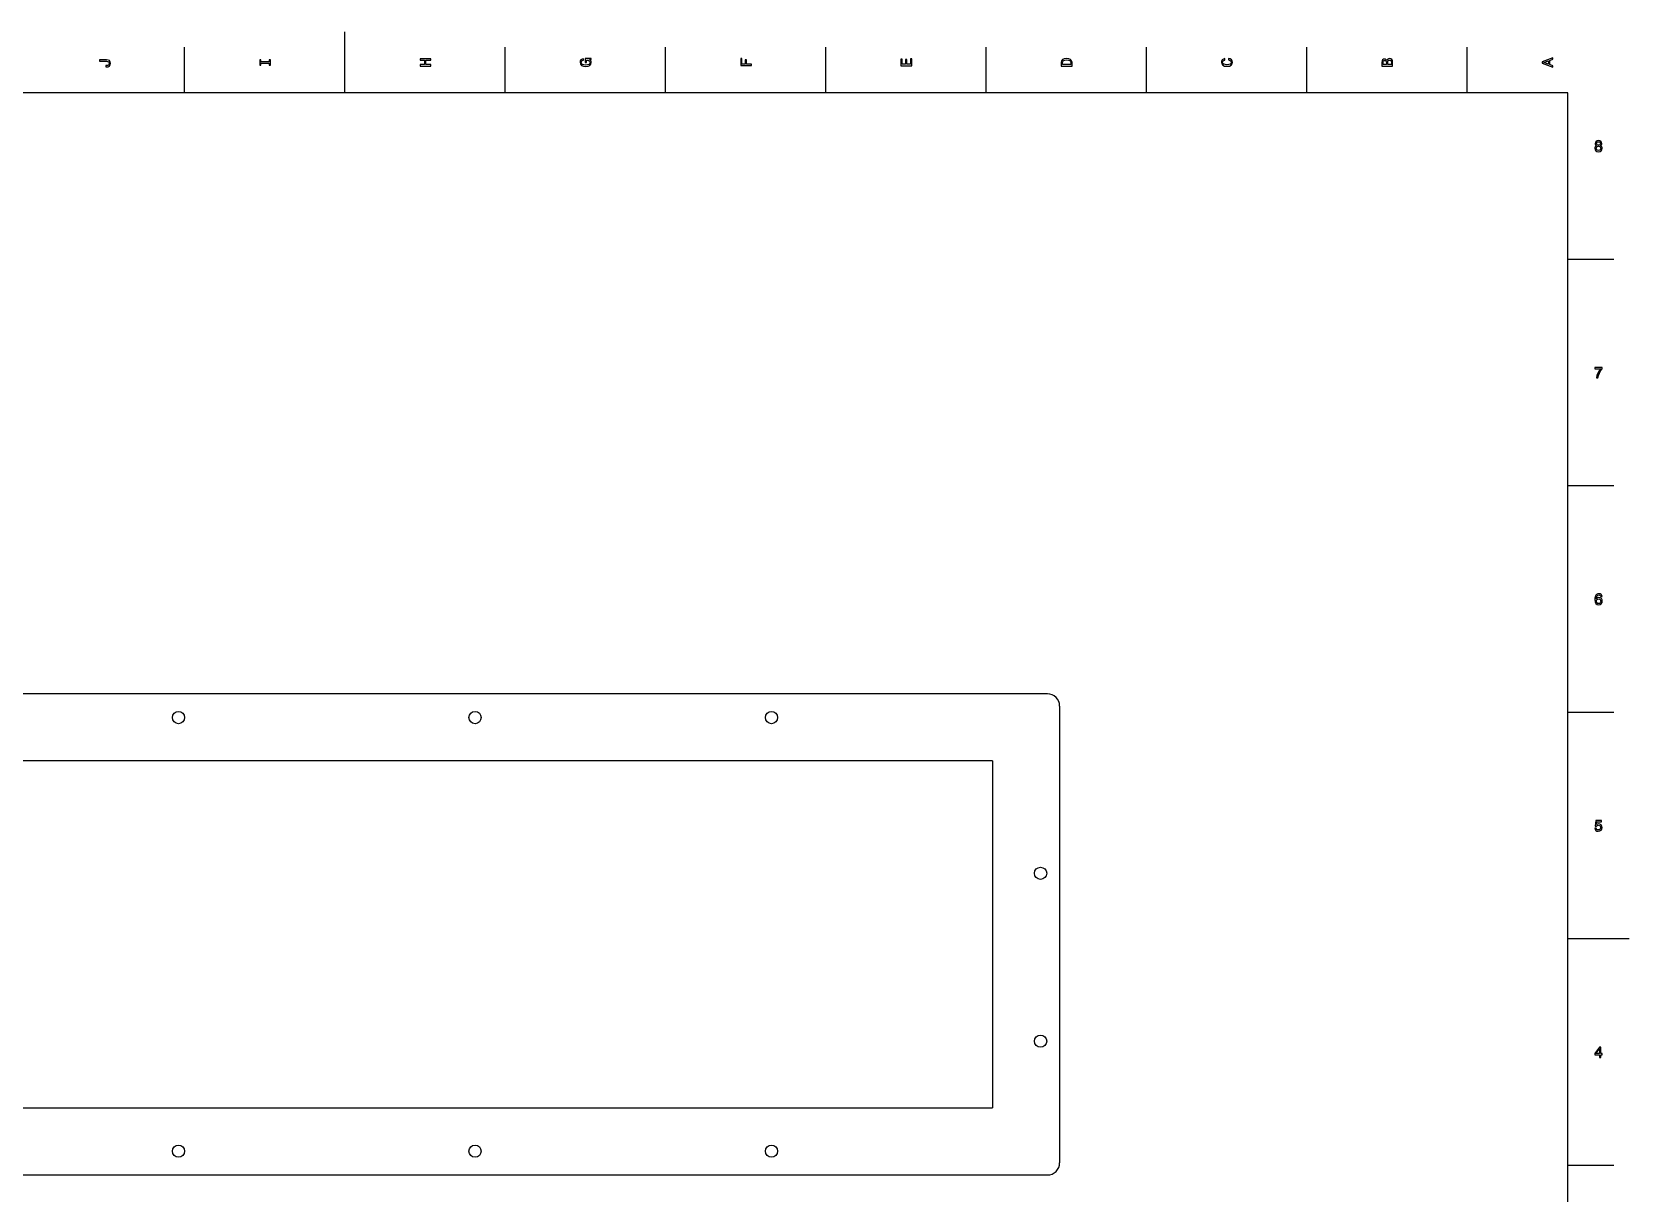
# Model space of a CAD drawing. Extents: x 0 to 841, y 0 to 594.
# Drawn here: x 318 to 841, y 214 to 594 of the extents above; entities that cross this region are included whole.
import ezdxf

# ---------------------------------------------------------------- set-up
doc = ezdxf.new("R2010")
doc.units = 0
doc.layers.get('0').update_dxf_attribs({"linetype": 'CONTINUOUS'})

msp = doc.modelspace()

# ---------------------------------------------------------------- linework, layer by layer
at = {"color": 7}
for p, q in [((420.5, 574), (420.5, 594)), ((368, 574), (368, 589)), ((473, 574), (473, 589)), ((525.5, 574), (525.5, 589)), ((578, 574), (578, 589)), ((630.5, 574), (630.5, 589)), ((683, 574), (683, 589)), ((735.5, 574), (735.5, 589)), ((788, 574), (788, 589)), ((821, 574), (20, 574)), ((821, 20), (821, 574)), ((821, 519.599976), (836, 519.599976)), ((821, 445.399994), (836, 445.399994)), ((821, 371.200012), (836, 371.200012)), ((821, 297), (841, 297)), ((821, 222.800003), (836, 222.800003))]:
    msp.add_line(p, q, dxfattribs=at)
for p, q in [((650.541992, 377.190186), (178.542023, 377.190186)), ((654.541992, 373.190186), (654.541992, 223.590195)), ((632.541992, 355.190186), (196.542023, 355.190186)), ((632.541992, 355.190186), (632.541992, 241.590195)), ((196.542023, 241.590195), (632.541992, 241.590195)), ((178.542023, 219.590195), (650.541992, 219.590195))]:
    msp.add_line(p, q)
for points in [[(342.423279, 584.403442), (342.796478, 584.368164), (343.05368, 584.262268), (343.210022, 584.04541), (343.255402, 583.712524), (343.210022, 583.384705), (343.063782, 583.167847), (342.80658, 583.041809), (342.43338, 583.00647), (342.181213, 583.016602), (342.181213, 582.562683), (342.438416, 582.552612), (342.998199, 582.613098), (343.386536, 582.819885), (343.603394, 583.177979), (343.679047, 583.70752), (343.603394, 584.231995), (343.386536, 584.590088), (343.003265, 584.796814), (342.443451, 584.862427), (340.083221, 584.862427), (340.083221, 584.403442)], [(395.659576, 583.768005), (395.659576, 583.122498), (396.083221, 583.122498), (396.083221, 584.877502), (395.659576, 584.877502), (395.659576, 584.231995), (393.006866, 584.231995), (393.006866, 584.877502), (392.583221, 584.877502), (392.583221, 583.122498), (393.006866, 583.122498), (393.006866, 583.768005)], [(448.583221, 582.829956), (448.583221, 583.299011), (446.939117, 583.299011), (446.939117, 584.700989), (448.583221, 584.700989), (448.583221, 585.164978), (445.083221, 585.164978), (445.083221, 584.700989), (446.510468, 584.700989), (446.510468, 583.299011), (445.083221, 583.299011), (445.083221, 582.829956)], [(500.614197, 584.922913), (501.083221, 585.008667), (501.083221, 585.260803), (499.192017, 585.260803), (499.192017, 583.984863), (499.620697, 583.984863), (499.620697, 584.771606), (499.65094, 584.771606), (500.114929, 584.711121), (500.457855, 584.549744), (500.674713, 584.302612), (500.745331, 583.994934), (500.654541, 583.652039), (500.382202, 583.384705), (499.93338, 583.213257), (499.318085, 583.152771), (498.707855, 583.208191), (498.259003, 583.3797), (497.986694, 583.652039), (497.890869, 584.020203), (497.941284, 584.272339), (498.082489, 584.479126), (498.319519, 584.630432), (498.637268, 584.716125), (498.637268, 585.215454), (498.153107, 585.08429), (497.790009, 584.837158), (497.568085, 584.489197), (497.487396, 584.050415), (497.613495, 583.475525), (497.981628, 583.041809), (498.561615, 582.764404), (499.333221, 582.668579), (500.109863, 582.764404), (500.68985, 583.041809), (501.058014, 583.450317), (501.179047, 583.964722), (501.138702, 584.252197), (501.037842, 584.509399), (500.861328, 584.731262)], [(553.583191, 582.966125), (553.583191, 583.435181), (551.974426, 583.435181), (551.974426, 584.907776), (551.555786, 584.907776), (551.555786, 583.435181), (550.506836, 583.435181), (550.506836, 585.245667), (550.083191, 585.245667), (550.083191, 582.966125)], [(606.083191, 582.940918), (606.083191, 585.159973), (605.659546, 585.159973), (605.659546, 583.404907), (604.474426, 583.404907), (604.474426, 584.968323), (604.055786, 584.968323), (604.055786, 583.404907), (603.006836, 583.404907), (603.006836, 585.119629), (602.583191, 585.119629), (602.583191, 582.940918)], [(655.083191, 583.994934), (655.083191, 582.829956), (658.583191, 582.829956), (658.583191, 583.994934), (658.472229, 584.544678), (658.134338, 584.953186), (657.584656, 585.205322), (656.833191, 585.296143), (656.06665, 585.215454), (655.764038, 585.114563), (655.521973, 584.973328), (655.194153, 584.564819), (655.113464, 584.297546)], [(655.50177, 583.959656), (655.577454, 584.342957), (655.809387, 584.605164), (656.222961, 584.761536), (656.833191, 584.811951), (657.423279, 584.75647), (657.836792, 584.600159), (658.083923, 584.332886), (658.164612, 583.959656), (658.164612, 583.299011), (655.50177, 583.299011)], [(709.782043, 584.817017), (710.205688, 584.716125), (710.50824, 584.549744), (710.694885, 584.317749), (710.755371, 584.04541), (710.664612, 583.71759), (710.392273, 583.460388), (709.948486, 583.28894), (709.333191, 583.233459), (708.722961, 583.28894), (708.274109, 583.455322), (708.00177, 583.712524), (707.905945, 584.04541), (707.95636, 584.287476), (708.097595, 584.494263), (708.324524, 584.65564), (708.637207, 584.766602), (708.637207, 585.245667), (708.158142, 585.09436), (707.794983, 584.832153), (707.568054, 584.47406), (707.487366, 584.04541), (707.613464, 583.510803), (707.966492, 583.102295), (708.546448, 582.840088), (709.333191, 582.749268), (710.119934, 582.840088), (710.69989, 583.102295), (711.057983, 583.510803), (711.179016, 584.04541), (711.083191, 584.514404), (710.815918, 584.892639), (710.377136, 585.159973), (709.782043, 585.301147)], [(761.691956, 584.630432), (761.399475, 584.983459), (761.202759, 585.074219), (760.960693, 585.104492), (760.582458, 585.03894), (760.31012, 584.842224), (760.143738, 584.524475), (760.083191, 584.080688), (760.083191, 582.835022), (763.583191, 582.835022), (763.583191, 584.151306), (763.512573, 584.6203), (763.305786, 584.968323), (762.978027, 585.185181), (762.53418, 585.260803), (762.236633, 585.215454), (761.989502, 585.09436), (761.807983, 584.897705)], [(761.535645, 583.984863), (761.535645, 583.299011), (760.50177, 583.299011), (760.50177, 584.025208), (760.532043, 584.297546), (760.622803, 584.489197), (760.779175, 584.605164), (761.011169, 584.645569), (761.243103, 584.600159), (761.404541, 584.479126), (761.505371, 584.272339)], [(763.164612, 584.095825), (763.164612, 583.299011), (761.95929, 583.299011), (761.95929, 584.050415), (761.994568, 584.368164), (762.100464, 584.595093), (762.282043, 584.731262), (762.544312, 584.776672), (762.821655, 584.731262), (763.013306, 584.605164), (763.129272, 584.393372)], [(816.083191, 582.466858), (816.083191, 582.930847), (815.054382, 583.299011), (815.054382, 584.695984), (816.083191, 585.064148), (816.083191, 585.538208), (812.578125, 584.257202), (812.578125, 583.742798)], [(814.625671, 583.460388), (813.082458, 584), (814.625671, 584.539612)], [(830.374634, 556.752991), (830.117432, 556.611755), (829.940918, 556.4151), (829.829956, 556.167969), (829.794678, 555.870422), (829.875366, 555.42157), (830.107361, 555.073608), (830.485596, 554.851685), (831, 554.76593), (831.509399, 554.851685), (831.887634, 555.073608), (832.119629, 555.42157), (832.205322, 555.870422), (832.164978, 556.167969), (832.059082, 556.4151), (831.877502, 556.611755), (831.625366, 556.752991), (831.827087, 556.874023), (831.968323, 557.040466), (832.054016, 557.242188), (832.08429, 557.489319), (832.003601, 557.847351), (831.791809, 558.134827), (831.448853, 558.321411), (831, 558.392029), (830.546143, 558.321411), (830.203186, 558.134827), (829.986328, 557.847351), (829.910645, 557.489319), (829.935913, 557.242188), (830.021606, 557.040466)], [(830.278809, 555.880493), (830.324219, 556.147827), (830.470459, 556.349548), (830.697388, 556.480652), (831, 556.526062), (831.297546, 556.480652), (831.524475, 556.349548), (831.670776, 556.147827), (831.721191, 555.880493), (831.670776, 555.593018), (831.524475, 555.37616), (831.297546, 555.234985), (831, 555.189575), (830.697388, 555.234985), (830.470459, 555.37616), (830.324219, 555.593018)], [(830.389771, 557.448975), (830.430115, 557.670837), (830.551147, 557.842346), (830.742798, 557.948242), (831, 557.988586), (831.252197, 557.948242), (831.443787, 557.842346), (831.564819, 557.670837), (831.610229, 557.448975), (831.564819, 557.221985), (831.443787, 557.045471), (831.252197, 556.929504), (831, 556.894226), (830.742798, 556.93457), (830.551147, 557.045471), (830.430115, 557.221985)], [(830.299011, 480.666779), (830.80835, 480.666779), (830.974792, 481.498901), (831.267273, 482.275574), (831.680847, 482.996735), (832.220459, 483.672546), (832.220459, 484.091125), (829.819885, 484.091125), (829.819885, 483.632202), (831.736328, 483.632202), (831.18158, 482.951355), (830.763, 482.240265), (830.470459, 481.483795)], [(832.210388, 409.023682), (832.114563, 409.43219), (831.892639, 409.734772), (831.549744, 409.926422), (831.105896, 409.991974), (830.80835, 409.956665), (830.551147, 409.86087), (830.324219, 409.704529), (830.132568, 409.482605), (829.981262, 409.205231), (829.8703, 408.86734), (829.799744, 408.468933), (829.779541, 408.020081), (829.860229, 407.303955), (830.107361, 406.784485), (830.505798, 406.471802), (831.050415, 406.365906), (831.539612, 406.456665), (831.912842, 406.693726), (832.154907, 407.066925), (832.240662, 407.540985), (832.154907, 408.020081), (831.922913, 408.388245), (831.564819, 408.620239), (831.121033, 408.700928), (830.641907, 408.600037), (830.283875, 408.312592), (830.359497, 408.86734), (830.520874, 409.265747), (830.768005, 409.502777), (831.110962, 409.583496), (831.363098, 409.543121), (831.554749, 409.437225), (831.680847, 409.260712), (831.746399, 409.023682)], [(831.751465, 407.535919), (831.695984, 407.218201), (831.554749, 406.976135), (831.32782, 406.814758), (831.04541, 406.764313), (830.747864, 406.814758), (830.520874, 406.9711), (830.374634, 407.213165), (830.329285, 407.530884), (830.3797, 407.843567), (830.520874, 408.080597), (830.752869, 408.231903), (831.065552, 408.287384), (831.337891, 408.231903), (831.554749, 408.085632), (831.695984, 407.848602)], [(829.749268, 333.179596), (829.860229, 332.766052), (830.107361, 332.443298), (830.470459, 332.241577), (830.934448, 332.165924), (831.443787, 332.256683), (831.842224, 332.503815), (832.09436, 332.897186), (832.190186, 333.40152), (832.104492, 333.870544), (831.862427, 334.238678), (831.484131, 334.475708), (830.994934, 334.561462), (830.616699, 334.500946), (830.324219, 334.334503), (830.465454, 335.277588), (831.998535, 335.277588), (831.998535, 335.691132), (830.127502, 335.691132), (829.850159, 333.835236), (830.253601, 333.835236), (830.546143, 334.072266), (830.919312, 334.15799), (831.242065, 334.102509), (831.489197, 333.941132), (831.645569, 333.694031), (831.700989, 333.376282), (831.645569, 333.058563), (831.484131, 332.811462), (831.237061, 332.655121), (830.919312, 332.59964), (830.652039, 332.634949), (830.445251, 332.750946), (830.293945, 332.932495), (830.218323, 333.179596)], [(831.277405, 258.066772), (831.731262, 258.066772), (831.731262, 258.934204), (832.23053, 258.934204), (832.23053, 259.337677), (831.731262, 259.337677), (831.731262, 261.491119), (831.272339, 261.491119), (829.739197, 259.378021), (829.739197, 258.934204), (831.277405, 258.934204)], [(830.162842, 259.337677), (831.277405, 260.906097), (831.277405, 259.337677)]]:
    msp.add_lwpolyline(points, close=True, dxfattribs=at)
for centre in [(365.992004, 369.390198), (463.09201, 369.390198), (560.192017, 369.390198), (648.291992, 318.390198), (648.291992, 263.390198), (365.992004, 227.390198), (463.09201, 227.390198), (560.192017, 227.390198)]:
    msp.add_circle(centre, 2)
for centre, start, end in [((650.541992, 373.190186), 360, 90.000003), ((650.541992, 223.590195), 269.999997, 360)]:
    msp.add_arc(centre, 4, start, end)

doc.saveas('drawing.dxf')
